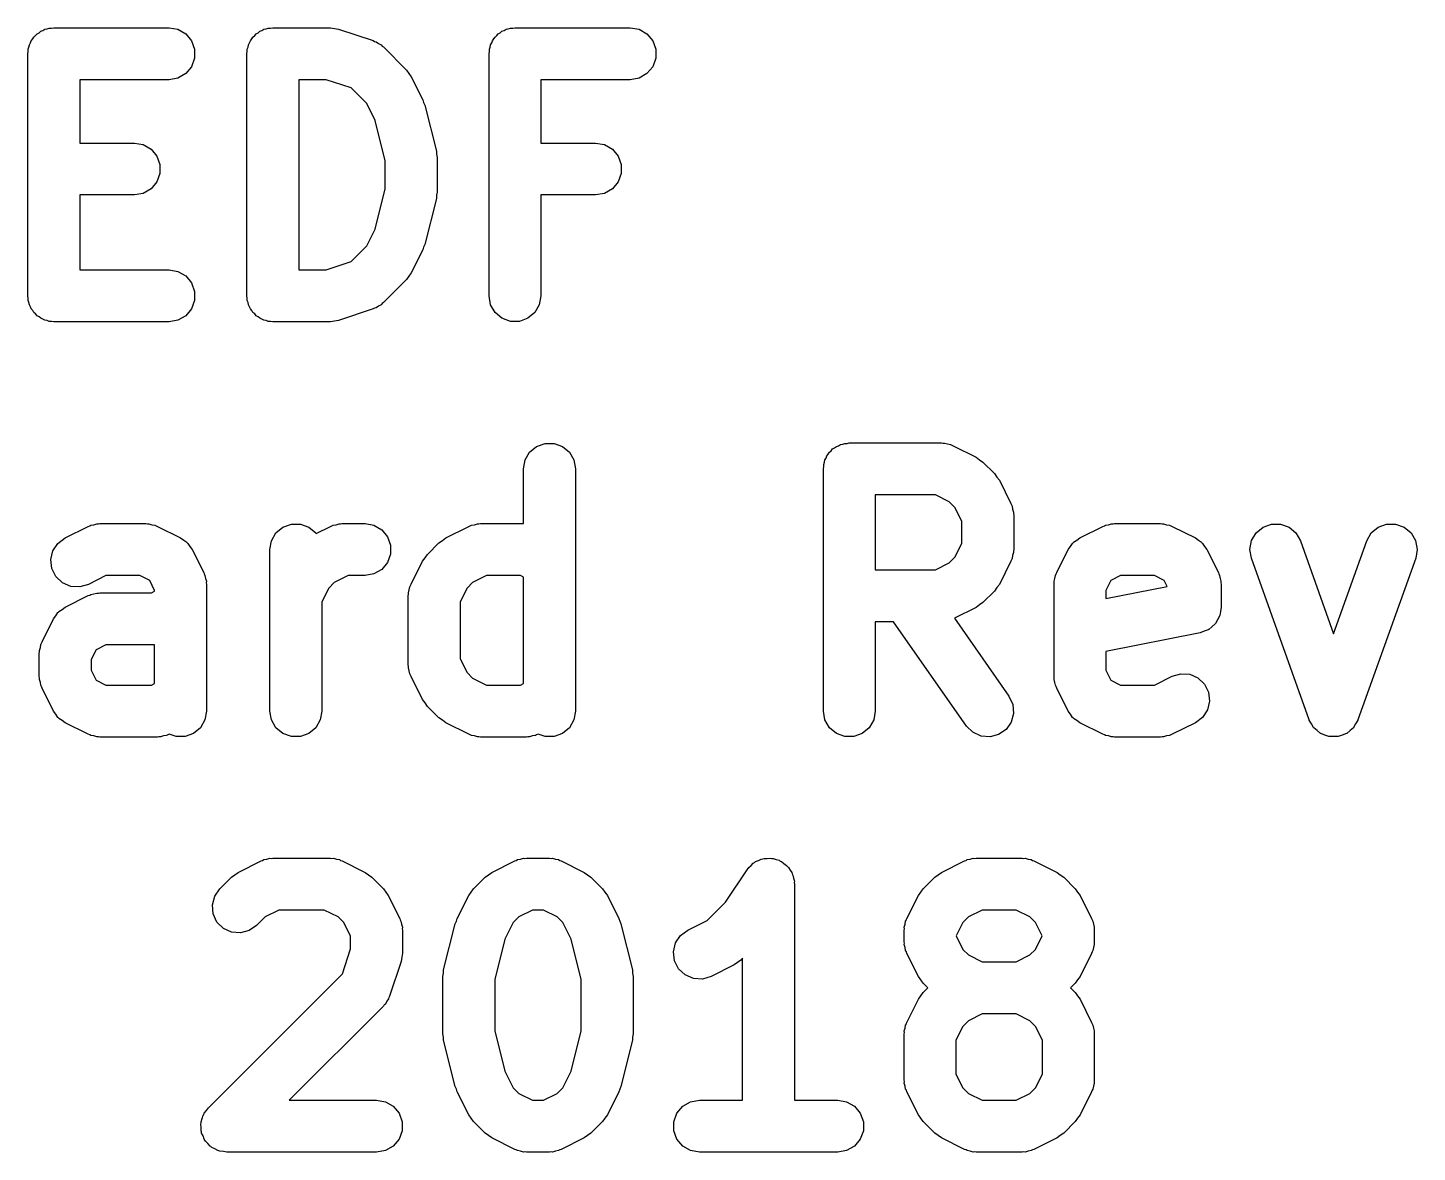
# Model space of a CAD drawing. Extents: x 25 to 346, y -457 to -16.
# Drawn here: x 93.54 to 103.74, y -434.06 to -425.81 of the extents above; entities that cross this region are included whole.
import ezdxf

# ---------------------------------------------------------------- set-up
doc = ezdxf.new("R2010")
doc.units = 0
doc.header["$MEASUREMENT"] = 0
doc.layers.add('BLACK', color=7, linetype='CONTINUOUS')

msp = doc.modelspace()

# ---------------------------------------------------------------- linework, layer by layer
at = {"layer": 'Black'}
for p, q in [((93.6036, -425.854), (93.618, -425.846)), ((93.618, -425.846), (93.6308, -425.835)), ((93.6308, -425.835), (93.6464, -425.83)), ((93.6464, -425.83), (93.6608, -425.821)), ((93.6608, -425.821), (93.6773, -425.818)), ((93.6773, -425.818), (93.6929, -425.813)), ((93.6929, -425.813), (93.7096, -425.813)), ((93.7096, -425.813), (93.726, -425.81)), ((93.726, -425.81), (94.5727, -425.81)), ((94.5727, -425.81), (94.6378, -425.821)), ((94.6378, -425.821), (94.6951, -425.854)), ((95.2122, -425.854), (95.2267, -425.846)), ((95.2267, -425.846), (95.2394, -425.835)), ((95.2394, -425.835), (95.2551, -425.83)), ((95.2551, -425.83), (95.2695, -425.821)), ((95.2695, -425.821), (95.2859, -425.818)), ((95.2859, -425.818), (95.3016, -425.813)), ((95.3016, -425.813), (95.3183, -425.813)), ((95.3183, -425.813), (95.3347, -425.81)), ((95.3347, -425.81), (95.758, -425.81)), ((95.758, -425.81), (95.7881, -425.815)), ((95.7881, -425.815), (95.8182, -425.82)), ((95.8182, -425.82), (96.0722, -425.904)), ((96.9902, -425.854), (97.0047, -425.846)), ((97.0047, -425.846), (97.0174, -425.835)), ((97.0174, -425.835), (97.0331, -425.83)), ((97.0331, -425.83), (97.0475, -425.821)), ((97.0475, -425.821), (97.0639, -425.818)), ((97.0639, -425.818), (97.0796, -425.813)), ((97.0796, -425.813), (97.0963, -425.813)), ((97.0963, -425.813), (97.1127, -425.81)), ((97.1127, -425.81), (97.9593, -425.81)), ((97.9593, -425.81), (98.0245, -425.821)), ((98.0245, -425.821), (98.0818, -425.854)), ((93.5384, -425.967), (93.5441, -425.952)), ((93.5441, -425.952), (93.547, -425.935)), ((93.547, -425.935), (93.5553, -425.921)), ((93.5553, -425.921), (93.561, -425.905)), ((93.561, -425.905), (93.5717, -425.892)), ((93.5717, -425.892), (93.5801, -425.878)), ((93.5801, -425.878), (93.5928, -425.867)), ((93.5928, -425.867), (93.6036, -425.854)), ((94.6951, -425.854), (94.7376, -425.905)), ((94.7376, -425.905), (94.7603, -425.967)), ((95.1471, -425.967), (95.1528, -425.952)), ((95.1528, -425.952), (95.1557, -425.935)), ((95.1557, -425.935), (95.164, -425.921)), ((95.164, -425.921), (95.1697, -425.905)), ((95.1697, -425.905), (95.1804, -425.892)), ((95.1804, -425.892), (95.1887, -425.878)), ((95.1887, -425.878), (95.2015, -425.867)), ((95.2015, -425.867), (95.2122, -425.854)), ((96.0722, -425.904), (96.0819, -425.91)), ((96.0819, -425.91), (96.0925, -425.912)), ((96.0925, -425.912), (96.1108, -425.925)), ((96.1108, -425.925), (96.1304, -425.936)), ((96.1304, -425.936), (96.1377, -425.944)), ((96.1377, -425.944), (96.1467, -425.95)), ((96.1467, -425.95), (96.316, -426.12)), ((96.9251, -425.967), (96.9308, -425.952)), ((96.9308, -425.952), (96.9337, -425.935)), ((96.9337, -425.935), (96.942, -425.921)), ((96.942, -425.921), (96.9477, -425.905)), ((96.9477, -425.905), (96.9584, -425.892)), ((96.9584, -425.892), (96.9667, -425.878)), ((96.9667, -425.878), (96.9795, -425.867)), ((96.9795, -425.867), (96.9902, -425.854)), ((98.0818, -425.854), (98.1243, -425.905)), ((98.1243, -425.905), (98.1469, -425.967)), ((93.5355, -426), (93.5384, -425.984)), ((93.5355, -427.778), (93.5355, -426)), ((93.5384, -425.984), (93.5384, -425.967)), ((94.7603, -426.033), (94.7376, -426.096)), ((94.7603, -425.967), (94.7603, -426.033)), ((95.1442, -426), (95.1471, -425.984)), ((95.1442, -427.778), (95.1442, -426)), ((95.1471, -425.984), (95.1471, -425.967)), ((96.9222, -426), (96.9251, -425.984)), ((96.9222, -427.778), (96.9222, -426)), ((96.9251, -425.984), (96.9251, -425.967)), ((98.1469, -426.033), (98.1243, -426.096)), ((98.1469, -425.967), (98.1469, -426.033)), ((94.6951, -426.146), (94.6378, -426.179)), ((94.7376, -426.096), (94.6951, -426.146)), ((96.316, -426.12), (96.3335, -426.145)), ((96.3335, -426.145), (96.3517, -426.169)), ((98.0818, -426.146), (98.0245, -426.179)), ((98.1243, -426.096), (98.0818, -426.146)), ((94.5727, -426.191), (93.9165, -426.191)), ((93.9165, -426.191), (93.9165, -426.656)), ((94.6378, -426.179), (94.5727, -426.191)), ((95.5252, -426.191), (95.5252, -427.588)), ((95.7271, -426.191), (95.5252, -426.191)), ((95.9091, -426.252), (95.7271, -426.191)), ((96.0248, -426.367), (95.9091, -426.252)), ((96.3517, -426.169), (96.4364, -426.338)), ((97.9593, -426.191), (97.3032, -426.191)), ((97.3032, -426.191), (97.3032, -426.656)), ((98.0245, -426.179), (97.9593, -426.191)), ((96.4364, -426.338), (96.4423, -426.358)), ((96.4423, -426.358), (96.4508, -426.377)), ((96.0863, -426.49), (96.0248, -426.367)), ((96.4508, -426.377), (96.5355, -426.716)), ((96.1602, -426.786), (96.0863, -426.49)), ((93.9165, -426.656), (94.3187, -426.656)), ((94.3187, -426.656), (94.3838, -426.668)), ((94.3838, -426.668), (94.4411, -426.701)), ((97.3032, -426.656), (97.7053, -426.656)), ((97.7053, -426.656), (97.7705, -426.668)), ((97.7705, -426.668), (97.8278, -426.701)), ((94.4411, -426.701), (94.4836, -426.752)), ((94.4836, -426.752), (94.5063, -426.814)), ((96.5355, -426.716), (96.5371, -426.739)), ((96.5371, -426.739), (96.5412, -426.762)), ((96.5412, -426.762), (96.5412, -427.016)), ((97.8278, -426.701), (97.8703, -426.752)), ((97.8703, -426.752), (97.8929, -426.814)), ((94.5063, -426.814), (94.5063, -426.88)), ((96.1602, -426.993), (96.1602, -426.786)), ((97.8929, -426.814), (97.8929, -426.88)), ((94.4836, -426.942), (94.4411, -426.993)), ((94.5063, -426.88), (94.4836, -426.942)), ((97.8703, -426.942), (97.8278, -426.993)), ((97.8929, -426.88), (97.8703, -426.942)), ((94.3187, -427.037), (93.9165, -427.037)), ((93.9165, -427.037), (93.9165, -427.588)), ((94.3838, -427.026), (94.3187, -427.037)), ((94.4411, -426.993), (94.3838, -427.026)), ((96.0863, -427.289), (96.1602, -426.993)), ((96.5355, -427.063), (96.4508, -427.401)), ((96.5371, -427.039), (96.5355, -427.063)), ((96.5412, -427.016), (96.5371, -427.039)), ((97.7053, -427.037), (97.3032, -427.037)), ((97.3032, -427.037), (97.3032, -427.778)), ((97.7705, -427.026), (97.7053, -427.037)), ((97.8278, -426.993), (97.7705, -427.026)), ((96.0248, -427.411), (96.0863, -427.289)), ((95.9091, -427.527), (96.0248, -427.411)), ((96.4364, -427.44), (96.3517, -427.61)), ((96.4423, -427.42), (96.4364, -427.44)), ((96.4508, -427.401), (96.4423, -427.42)), ((95.7271, -427.588), (95.9091, -427.527)), ((93.9165, -427.588), (94.5727, -427.588)), ((94.5727, -427.588), (94.6378, -427.599)), ((94.6378, -427.599), (94.6951, -427.632)), ((94.6951, -427.632), (94.7376, -427.683)), ((94.7376, -427.683), (94.7603, -427.745)), ((95.5252, -427.588), (95.7271, -427.588)), ((96.316, -427.659), (96.1467, -427.828)), ((96.3335, -427.634), (96.316, -427.659)), ((96.3517, -427.61), (96.3335, -427.634)), ((93.5384, -427.795), (93.5355, -427.778)), ((94.7603, -427.745), (94.7603, -427.811)), ((95.1471, -427.795), (95.1442, -427.778)), ((96.9337, -427.843), (96.9222, -427.778)), ((97.3032, -427.778), (97.2917, -427.843)), ((93.5384, -427.811), (93.5384, -427.795)), ((93.5441, -427.827), (93.5384, -427.811)), ((93.547, -427.843), (93.5441, -427.827)), ((93.5553, -427.858), (93.547, -427.843)), ((93.561, -427.874), (93.5553, -427.858)), ((93.5717, -427.886), (93.561, -427.874)), ((93.5801, -427.901), (93.5717, -427.886)), ((94.7376, -427.874), (94.6951, -427.924)), ((94.7603, -427.811), (94.7376, -427.874)), ((95.1471, -427.811), (95.1471, -427.795)), ((95.1528, -427.827), (95.1471, -427.811)), ((95.1557, -427.843), (95.1528, -427.827)), ((95.164, -427.858), (95.1557, -427.843)), ((95.1697, -427.874), (95.164, -427.858)), ((95.1804, -427.886), (95.1697, -427.874)), ((95.1887, -427.901), (95.1804, -427.886)), ((96.0722, -427.874), (95.8182, -427.959)), ((96.0819, -427.869), (96.0722, -427.874)), ((96.0925, -427.866), (96.0819, -427.869)), ((96.1108, -427.854), (96.0925, -427.866)), ((96.1304, -427.843), (96.1108, -427.854)), ((96.1377, -427.835), (96.1304, -427.843)), ((96.1467, -427.828), (96.1377, -427.835)), ((96.9667, -427.901), (96.9337, -427.843)), ((97.2917, -427.843), (97.2586, -427.901)), ((93.5928, -427.911), (93.5801, -427.901)), ((93.6036, -427.924), (93.5928, -427.911)), ((93.618, -427.933), (93.6036, -427.924)), ((93.6308, -427.943), (93.618, -427.933)), ((93.6464, -427.949), (93.6308, -427.943)), ((93.6608, -427.957), (93.6464, -427.949)), ((93.6773, -427.96), (93.6608, -427.957)), ((93.6929, -427.966), (93.6773, -427.96)), ((93.7096, -427.966), (93.6929, -427.966)), ((93.726, -427.969), (93.7096, -427.966)), ((94.5727, -427.969), (93.726, -427.969)), ((94.6378, -427.957), (94.5727, -427.969)), ((94.6951, -427.924), (94.6378, -427.957)), ((95.2015, -427.911), (95.1887, -427.901)), ((95.2122, -427.924), (95.2015, -427.911)), ((95.2267, -427.933), (95.2122, -427.924)), ((95.2394, -427.943), (95.2267, -427.933)), ((95.2551, -427.949), (95.2394, -427.943)), ((95.2695, -427.957), (95.2551, -427.949)), ((95.2859, -427.96), (95.2695, -427.957)), ((95.3016, -427.966), (95.2859, -427.96)), ((95.3183, -427.966), (95.3016, -427.966)), ((95.3347, -427.969), (95.3183, -427.966)), ((95.758, -427.969), (95.3347, -427.969)), ((95.7881, -427.964), (95.758, -427.969)), ((95.8182, -427.959), (95.7881, -427.964)), ((97.0174, -427.943), (96.9667, -427.901)), ((97.0796, -427.966), (97.0174, -427.943)), ((97.1457, -427.966), (97.0796, -427.966)), ((97.2079, -427.943), (97.1457, -427.966)), ((97.2586, -427.901), (97.2079, -427.943)), ((97.2207, -428.926), (97.2714, -428.883)), ((97.2714, -428.883), (97.3336, -428.861)), ((97.3336, -428.861), (97.3997, -428.861)), ((97.3997, -428.861), (97.4619, -428.883)), ((97.4619, -428.883), (97.5126, -428.926)), ((99.4348, -428.915), (99.4456, -428.902)), ((99.4456, -428.902), (99.46, -428.894)), ((99.46, -428.894), (99.4728, -428.883)), ((99.4728, -428.883), (99.4884, -428.878)), ((99.4884, -428.878), (99.5028, -428.869)), ((99.5028, -428.869), (99.5193, -428.866)), ((99.5193, -428.866), (99.5349, -428.861)), ((99.5349, -428.861), (99.5516, -428.861)), ((99.5516, -428.861), (99.568, -428.858)), ((99.568, -428.858), (100.245, -428.858)), ((100.245, -428.858), (100.256, -428.86)), ((100.256, -428.86), (100.267, -428.859)), ((100.267, -428.859), (100.289, -428.865)), ((100.289, -428.865), (100.31, -428.869)), ((100.31, -428.869), (100.32, -428.875)), ((100.32, -428.875), (100.331, -428.878)), ((100.331, -428.878), (100.5, -428.963)), ((97.1762, -429.048), (97.1877, -428.983)), ((97.1877, -428.983), (97.2207, -428.926)), ((97.5126, -428.926), (97.5457, -428.983)), ((97.5457, -428.983), (97.5572, -429.048)), ((99.3804, -429.015), (99.3861, -429)), ((99.3804, -429.032), (99.3804, -429.015)), ((99.3861, -429), (99.389, -428.983)), ((99.389, -428.983), (99.3973, -428.969)), ((99.3973, -428.969), (99.403, -428.953)), ((99.403, -428.953), (99.4137, -428.94)), ((99.4137, -428.94), (99.4221, -428.926)), ((99.4221, -428.926), (99.4348, -428.915)), ((100.5, -428.963), (100.524, -428.981)), ((100.524, -428.981), (100.549, -428.998)), ((100.549, -428.998), (100.634, -429.083)), ((97.1762, -429.45), (97.1762, -429.048)), ((97.5572, -429.048), (97.5572, -430.826)), ((99.3775, -429.048), (99.3804, -429.032)), ((99.3775, -430.826), (99.3775, -429.048)), ((100.634, -429.083), (100.652, -429.108)), ((100.652, -429.108), (100.67, -429.132)), ((100.67, -429.132), (100.754, -429.302)), ((99.7585, -429.239), (99.7585, -429.789)), ((100.2, -429.239), (99.7585, -429.239)), ((100.302, -429.29), (100.2, -429.239)), ((100.343, -429.331), (100.302, -429.29)), ((100.754, -429.302), (100.758, -429.312)), ((100.758, -429.312), (100.763, -429.322)), ((100.394, -429.432), (100.343, -429.331)), ((100.763, -429.322), (100.767, -429.344)), ((100.767, -429.344), (100.773, -429.365)), ((100.773, -429.365), (100.773, -429.376)), ((100.773, -429.376), (100.775, -429.387)), ((100.775, -429.387), (100.775, -429.641)), ((93.8101, -429.555), (93.9795, -429.471)), ((93.9795, -429.471), (93.99, -429.467)), ((93.99, -429.467), (93.9995, -429.462)), ((93.9995, -429.462), (94.0215, -429.458)), ((94.0215, -429.458), (94.0429, -429.452)), ((94.0429, -429.452), (94.0538, -429.452)), ((94.0538, -429.452), (94.0647, -429.45)), ((94.0647, -429.45), (94.4033, -429.45)), ((94.4033, -429.45), (94.4142, -429.452)), ((94.4142, -429.452), (94.4251, -429.452)), ((94.4251, -429.452), (94.4465, -429.458)), ((94.4465, -429.458), (94.4685, -429.462)), ((94.4685, -429.462), (94.478, -429.467)), ((94.478, -429.467), (94.4885, -429.471)), ((94.4885, -429.471), (94.6579, -429.555)), ((95.325, -429.576), (95.3581, -429.519)), ((95.3581, -429.519), (95.4088, -429.476)), ((95.4088, -429.476), (95.4709, -429.453)), ((95.4709, -429.453), (95.5371, -429.453)), ((95.5371, -429.453), (95.5993, -429.476)), ((95.5993, -429.476), (95.6499, -429.519)), ((95.6499, -429.519), (95.6525, -429.523)), ((95.6525, -429.523), (95.7575, -429.471)), ((95.7575, -429.471), (95.768, -429.467)), ((95.768, -429.467), (95.7775, -429.462)), ((95.7775, -429.462), (95.7995, -429.458)), ((95.7995, -429.458), (95.8209, -429.452)), ((95.8209, -429.452), (95.8318, -429.452)), ((95.8318, -429.452), (95.8427, -429.45)), ((95.8427, -429.45), (96.012, -429.45)), ((96.012, -429.45), (96.0772, -429.462)), ((96.0772, -429.462), (96.1345, -429.495)), ((96.1345, -429.495), (96.177, -429.546)), ((96.6041, -429.555), (96.7735, -429.471)), ((96.7735, -429.471), (96.784, -429.467)), ((96.784, -429.467), (96.7935, -429.462)), ((96.7935, -429.462), (96.8155, -429.458)), ((96.8155, -429.458), (96.8369, -429.452)), ((96.8369, -429.452), (96.8478, -429.452)), ((96.8478, -429.452), (96.8587, -429.45)), ((96.8587, -429.45), (97.1762, -429.45)), ((100.394, -429.596), (100.394, -429.432)), ((101.261, -429.555), (101.43, -429.471)), ((101.43, -429.471), (101.441, -429.467)), ((101.441, -429.467), (101.45, -429.462)), ((101.45, -429.462), (101.472, -429.458)), ((101.472, -429.458), (101.494, -429.452)), ((101.494, -429.452), (101.505, -429.452)), ((101.505, -429.452), (101.515, -429.45)), ((101.515, -429.45), (101.854, -429.45)), ((101.854, -429.45), (101.865, -429.452)), ((101.865, -429.452), (101.876, -429.452)), ((101.876, -429.452), (101.897, -429.458)), ((101.897, -429.458), (101.919, -429.462)), ((101.919, -429.462), (101.929, -429.467)), ((101.929, -429.467), (101.939, -429.471)), ((101.939, -429.471), (102.109, -429.555)), ((102.522, -429.575), (102.555, -429.518)), ((102.555, -429.518), (102.606, -429.475)), ((102.606, -429.475), (102.669, -429.453)), ((102.669, -429.453), (102.735, -429.454)), ((102.735, -429.454), (102.797, -429.477)), ((102.797, -429.477), (102.847, -429.519)), ((102.847, -429.519), (102.88, -429.577)), ((103.368, -429.577), (103.401, -429.519)), ((103.401, -429.519), (103.451, -429.477)), ((103.451, -429.477), (103.513, -429.454)), ((103.513, -429.454), (103.579, -429.453)), ((103.579, -429.453), (103.642, -429.475)), ((103.642, -429.475), (103.693, -429.518)), ((103.693, -429.518), (103.726, -429.575)), ((93.7205, -429.65), (93.757, -429.595)), ((93.757, -429.595), (93.8101, -429.555)), ((94.6579, -429.555), (94.6803, -429.572)), ((94.6803, -429.572), (94.7036, -429.587)), ((94.7036, -429.587), (94.7068, -429.592)), ((94.7068, -429.592), (94.711, -429.595)), ((94.711, -429.595), (94.7264, -429.618)), ((94.7264, -429.618), (94.7431, -429.64)), ((95.3135, -429.641), (95.325, -429.576)), ((96.177, -429.546), (96.1996, -429.608)), ((96.1996, -429.608), (96.1996, -429.674)), ((96.47, -429.676), (96.5546, -429.591)), ((96.5546, -429.591), (96.5796, -429.573)), ((96.5796, -429.573), (96.6041, -429.555)), ((100.343, -429.697), (100.394, -429.596)), ((101.176, -429.64), (101.192, -429.618)), ((101.192, -429.618), (101.208, -429.595)), ((101.208, -429.595), (101.212, -429.592)), ((101.212, -429.592), (101.215, -429.587)), ((101.215, -429.587), (101.238, -429.572)), ((101.238, -429.572), (101.261, -429.555)), ((102.109, -429.555), (102.131, -429.572)), ((102.131, -429.572), (102.154, -429.587)), ((102.154, -429.587), (102.157, -429.592)), ((102.157, -429.592), (102.162, -429.595)), ((102.162, -429.595), (102.177, -429.618)), ((102.177, -429.618), (102.194, -429.64)), ((102.51, -429.64), (102.522, -429.575)), ((102.88, -429.577), (103.124, -430.26)), ((103.124, -430.26), (103.368, -429.577)), ((103.726, -429.575), (103.738, -429.64)), ((93.7052, -429.714), (93.7205, -429.65)), ((93.7127, -429.78), (93.7052, -429.714)), ((94.7431, -429.64), (94.8277, -429.81)), ((95.3135, -430.826), (95.3135, -429.641)), ((96.1996, -429.674), (96.177, -429.736)), ((96.3496, -429.894), (96.4343, -429.725)), ((96.4343, -429.725), (96.4525, -429.701)), ((96.4525, -429.701), (96.47, -429.676)), ((100.302, -429.738), (100.343, -429.697)), ((100.754, -429.726), (100.67, -429.896)), ((100.758, -429.716), (100.754, -429.726)), ((100.763, -429.706), (100.758, -429.716)), ((100.767, -429.684), (100.763, -429.706)), ((100.773, -429.663), (100.767, -429.684)), ((100.775, -429.641), (100.773, -429.652)), ((100.773, -429.652), (100.773, -429.663)), ((101.091, -429.81), (101.176, -429.64)), ((102.194, -429.64), (102.278, -429.81)), ((102.521, -429.705), (102.51, -429.64)), ((102.945, -430.89), (102.521, -429.705)), ((103.727, -429.705), (103.303, -430.89)), ((103.738, -429.64), (103.727, -429.705)), ((93.7423, -429.839), (93.7127, -429.78)), ((94.8277, -429.81), (94.8309, -429.82)), ((94.8309, -429.82), (94.8363, -429.83)), ((94.8363, -429.83), (94.8402, -429.852)), ((96.0772, -429.82), (96.012, -429.832)), ((96.1345, -429.787), (96.0772, -429.82)), ((96.177, -429.736), (96.1345, -429.787)), ((99.7585, -429.789), (100.2, -429.789)), ((100.2, -429.789), (100.302, -429.738)), ((101.078, -429.852), (101.082, -429.83)), ((101.082, -429.83), (101.088, -429.82)), ((101.088, -429.82), (101.091, -429.81)), ((102.278, -429.81), (102.282, -429.82)), ((102.282, -429.82), (102.287, -429.83)), ((102.287, -429.83), (102.291, -429.852)), ((93.7904, -429.885), (93.7423, -429.839)), ((93.8511, -429.911), (93.7904, -429.885)), ((93.9171, -429.915), (93.8511, -429.911)), ((93.9805, -429.896), (93.9171, -429.915)), ((94.1096, -429.832), (93.9805, -429.896)), ((94.3584, -429.832), (94.1096, -429.832)), ((94.4307, -429.868), (94.3584, -429.832)), ((94.4668, -429.94), (94.4307, -429.868)), ((94.8402, -429.852), (94.8466, -429.873)), ((94.8466, -429.873), (94.8459, -429.884)), ((94.8459, -429.884), (94.8478, -429.895)), ((94.8478, -429.895), (94.8478, -430.826)), ((95.7452, -429.923), (95.6945, -430.025)), ((95.7862, -429.882), (95.7452, -429.923)), ((95.8876, -429.832), (95.7862, -429.882)), ((96.012, -429.832), (95.8876, -429.832)), ((96.3371, -429.936), (96.341, -429.915)), ((96.341, -429.915), (96.3465, -429.905)), ((96.3465, -429.905), (96.3496, -429.894)), ((96.7612, -429.923), (96.7105, -430.025)), ((96.8022, -429.882), (96.7612, -429.923)), ((96.9036, -429.832), (96.8022, -429.882)), ((97.1524, -429.832), (96.9036, -429.832)), ((97.1762, -429.843), (97.1524, -429.832)), ((97.1762, -430.624), (97.1762, -429.843)), ((100.652, -429.92), (100.634, -429.945)), ((100.67, -429.896), (100.652, -429.92)), ((101.071, -429.895), (101.073, -429.884)), ((101.071, -430.572), (101.071, -429.895)), ((101.072, -429.873), (101.078, -429.852)), ((101.073, -429.884), (101.072, -429.873)), ((101.488, -429.868), (101.452, -429.94)), ((101.452, -430.001), (101.903, -429.911)), ((101.56, -429.832), (101.488, -429.868)), ((101.809, -429.832), (101.56, -429.832)), ((101.881, -429.868), (101.809, -429.832)), ((101.903, -429.911), (101.881, -429.868)), ((102.291, -429.852), (102.297, -429.873)), ((102.297, -429.873), (102.297, -429.884)), ((102.297, -429.884), (102.299, -429.895)), ((102.299, -429.895), (102.299, -430.064)), ((93.8101, -430.063), (93.9795, -429.979)), ((93.9795, -429.979), (93.99, -429.975)), ((93.99, -429.975), (93.9995, -429.97)), ((93.9995, -429.97), (94.0215, -429.966)), ((94.0215, -429.966), (94.0429, -429.96)), ((94.0429, -429.96), (94.0538, -429.96)), ((94.0538, -429.96), (94.0647, -429.958)), ((94.0647, -429.958), (94.443, -429.958)), ((94.443, -429.958), (94.4668, -429.947)), ((94.4668, -429.947), (94.4668, -429.94)), ((95.6945, -430.025), (95.6945, -430.826)), ((96.3295, -429.98), (96.3314, -429.969)), ((96.3295, -430.488), (96.3295, -429.98)), ((96.3308, -429.958), (96.3371, -429.936)), ((96.3314, -429.969), (96.3308, -429.958)), ((96.7105, -430.025), (96.7105, -430.443)), ((100.549, -430.03), (100.524, -430.047)), ((100.634, -429.945), (100.549, -430.03)), ((101.452, -429.94), (101.452, -430.001)), ((93.7249, -430.148), (93.7416, -430.126)), ((93.7416, -430.126), (93.757, -430.103)), ((93.757, -430.103), (93.7612, -430.1)), ((93.7612, -430.1), (93.7644, -430.095)), ((93.7644, -430.095), (93.7877, -430.08)), ((93.7877, -430.08), (93.8101, -430.063)), ((100.5, -430.065), (100.34, -430.145)), ((100.524, -430.047), (100.5, -430.065)), ((102.287, -430.129), (102.272, -430.156)), ((102.288, -430.125), (102.287, -430.127)), ((102.287, -430.127), (102.287, -430.129)), ((102.293, -430.095), (102.288, -430.125)), ((102.299, -430.064), (102.293, -430.095)), ((93.6403, -430.318), (93.7249, -430.148)), ((99.8922, -430.17), (99.7585, -430.17)), ((99.7585, -430.17), (99.7585, -430.826)), ((100.428, -430.936), (99.8922, -430.17)), ((100.34, -430.145), (100.74, -430.717)), ((102.203, -430.229), (102.174, -430.24)), ((102.205, -430.228), (102.203, -430.229)), ((102.207, -430.227), (102.205, -430.228)), ((102.23, -430.207), (102.207, -430.227)), ((102.254, -430.187), (102.23, -430.207)), ((102.255, -430.185), (102.254, -430.187)), ((102.257, -430.183), (102.255, -430.185)), ((102.272, -430.156), (102.257, -430.183)), ((93.6278, -430.36), (93.6317, -430.338)), ((93.6317, -430.338), (93.6371, -430.328)), ((93.6371, -430.328), (93.6403, -430.318)), ((94.1096, -430.339), (94.0373, -430.376)), ((94.4668, -430.339), (94.1096, -430.339)), ((94.4668, -430.624), (94.4668, -430.339)), ((102.145, -430.251), (101.452, -430.39)), ((102.174, -430.24), (102.145, -430.251)), ((93.6202, -430.403), (93.6221, -430.392)), ((93.6202, -430.572), (93.6202, -430.403)), ((93.6214, -430.381), (93.6278, -430.36)), ((93.6221, -430.392), (93.6214, -430.381)), ((94.0373, -430.376), (94.0012, -430.448)), ((96.7105, -430.443), (96.7612, -430.544)), ((101.452, -430.39), (101.452, -430.527)), ((94.0012, -430.448), (94.0012, -430.527)), ((94.0012, -430.527), (94.0373, -430.6)), ((96.3314, -430.498), (96.3295, -430.488)), ((96.3308, -430.509), (96.3314, -430.498)), ((96.3371, -430.531), (96.3308, -430.509)), ((96.341, -430.553), (96.3371, -430.531)), ((96.7612, -430.544), (96.8022, -430.585)), ((101.452, -430.527), (101.488, -430.6)), ((93.6221, -430.583), (93.6202, -430.572)), ((93.6214, -430.594), (93.6221, -430.583)), ((93.6278, -430.616), (93.6214, -430.594)), ((93.6317, -430.637), (93.6278, -430.616)), ((93.6371, -430.647), (93.6317, -430.637)), ((93.6403, -430.658), (93.6371, -430.647)), ((94.0373, -430.6), (94.1096, -430.636)), ((94.1096, -430.636), (94.443, -430.636)), ((94.443, -430.636), (94.4668, -430.624)), ((96.3465, -430.562), (96.341, -430.553)), ((96.3496, -430.573), (96.3465, -430.562)), ((96.4343, -430.742), (96.3496, -430.573)), ((96.8022, -430.585), (96.9036, -430.636)), ((96.9036, -430.636), (97.1524, -430.636)), ((97.1524, -430.636), (97.1762, -430.624)), ((101.073, -430.583), (101.071, -430.572)), ((101.072, -430.594), (101.073, -430.583)), ((101.078, -430.616), (101.072, -430.594)), ((101.082, -430.637), (101.078, -430.616)), ((101.088, -430.647), (101.082, -430.637)), ((101.091, -430.658), (101.088, -430.647)), ((101.488, -430.6), (101.56, -430.636)), ((101.56, -430.636), (101.809, -430.636)), ((101.809, -430.636), (101.938, -430.571)), ((101.938, -430.571), (102.002, -430.552)), ((102.002, -430.552), (102.068, -430.556)), ((102.068, -430.556), (102.128, -430.583)), ((102.128, -430.583), (102.176, -430.628)), ((102.176, -430.628), (102.206, -430.687)), ((93.7249, -430.827), (93.6403, -430.658)), ((96.4525, -430.767), (96.4343, -430.742)), ((100.74, -430.717), (100.768, -430.777)), ((101.176, -430.827), (101.091, -430.658)), ((102.206, -430.687), (102.213, -430.753)), ((93.7416, -430.849), (93.7249, -430.827)), ((93.757, -430.873), (93.7416, -430.849)), ((94.8478, -430.826), (94.8363, -430.891)), ((95.325, -430.891), (95.3135, -430.826)), ((95.6945, -430.826), (95.683, -430.891)), ((96.47, -430.792), (96.4525, -430.767)), ((96.5546, -430.876), (96.47, -430.792)), ((97.5572, -430.826), (97.5457, -430.891)), ((99.389, -430.891), (99.3775, -430.826)), ((99.7585, -430.826), (99.747, -430.891)), ((100.774, -430.843), (100.757, -430.907)), ((100.768, -430.777), (100.774, -430.843)), ((101.192, -430.849), (101.176, -430.827)), ((101.208, -430.873), (101.192, -430.849)), ((102.198, -430.817), (102.162, -430.873)), ((102.213, -430.753), (102.198, -430.817)), ((93.7612, -430.876), (93.757, -430.873)), ((93.7644, -430.88), (93.7612, -430.876)), ((93.7877, -430.895), (93.7644, -430.88)), ((93.8101, -430.912), (93.7877, -430.895)), ((93.9795, -430.997), (93.8101, -430.912)), ((94.8033, -430.949), (94.7526, -430.991)), ((94.8363, -430.891), (94.8033, -430.949)), ((95.3581, -430.949), (95.325, -430.891)), ((95.4088, -430.991), (95.3581, -430.949)), ((95.6499, -430.949), (95.5993, -430.991)), ((95.683, -430.891), (95.6499, -430.949)), ((96.5796, -430.894), (96.5546, -430.876)), ((96.6041, -430.912), (96.5796, -430.894)), ((96.7735, -430.997), (96.6041, -430.912)), ((97.5126, -430.949), (97.4619, -430.991)), ((97.5457, -430.891), (97.5126, -430.949)), ((99.4221, -430.949), (99.389, -430.891)), ((99.4728, -430.991), (99.4221, -430.949)), ((99.7139, -430.949), (99.6633, -430.991)), ((99.747, -430.891), (99.7139, -430.949)), ((100.475, -430.982), (100.428, -430.936)), ((100.757, -430.907), (100.719, -430.961)), ((101.212, -430.876), (101.208, -430.873)), ((101.215, -430.88), (101.212, -430.876)), ((101.238, -430.895), (101.215, -430.88)), ((101.261, -430.912), (101.238, -430.895)), ((101.43, -430.997), (101.261, -430.912)), ((102.109, -430.912), (101.939, -430.997)), ((102.162, -430.873), (102.109, -430.912)), ((102.945, -430.891), (102.945, -430.89)), ((102.945, -430.893), (102.945, -430.891)), ((102.962, -430.92), (102.945, -430.893)), ((102.977, -430.948), (102.962, -430.92)), ((102.978, -430.949), (102.977, -430.948)), ((102.979, -430.95), (102.978, -430.949)), ((103.003, -430.97), (102.979, -430.95)), ((103.269, -430.95), (103.245, -430.97)), ((103.27, -430.949), (103.269, -430.95)), ((103.271, -430.948), (103.27, -430.949)), ((103.286, -430.92), (103.271, -430.948)), ((103.303, -430.893), (103.286, -430.92)), ((103.303, -430.89), (103.303, -430.891)), ((103.303, -430.891), (103.303, -430.893)), ((93.99, -431), (93.9795, -430.997)), ((93.9995, -431.005), (93.99, -431)), ((94.0215, -431.009), (93.9995, -431.005)), ((94.0429, -431.016), (94.0215, -431.009)), ((94.0539, -431.015), (94.0429, -431.016)), ((94.0647, -431.017), (94.0539, -431.015)), ((94.488, -431.017), (94.0647, -431.017)), ((94.4988, -431.015), (94.488, -431.017)), ((94.5098, -431.016), (94.4988, -431.015)), ((94.5312, -431.009), (94.5098, -431.016)), ((94.5532, -431.005), (94.5312, -431.009)), ((94.5627, -431), (94.5532, -431.005)), ((94.5732, -430.997), (94.5627, -431)), ((94.5748, -430.996), (94.5732, -430.997)), ((94.6243, -431.014), (94.5748, -430.996)), ((94.6904, -431.014), (94.6243, -431.014)), ((94.7526, -430.991), (94.6904, -431.014)), ((95.4709, -431.014), (95.4088, -430.991)), ((95.5371, -431.014), (95.4709, -431.014)), ((95.5993, -430.991), (95.5371, -431.014)), ((96.784, -431), (96.7735, -430.997)), ((96.7935, -431.005), (96.784, -431)), ((96.8155, -431.009), (96.7935, -431.005)), ((96.8369, -431.016), (96.8155, -431.009)), ((96.8479, -431.015), (96.8369, -431.016)), ((96.8587, -431.017), (96.8479, -431.015)), ((97.1973, -431.017), (96.8587, -431.017)), ((97.2082, -431.015), (97.1973, -431.017)), ((97.2191, -431.016), (97.2082, -431.015)), ((97.2405, -431.009), (97.2191, -431.016)), ((97.2625, -431.005), (97.2405, -431.009)), ((97.272, -431), (97.2625, -431.005)), ((97.2825, -430.997), (97.272, -431)), ((97.2841, -430.996), (97.2825, -430.997)), ((97.3336, -431.014), (97.2841, -430.996)), ((97.3997, -431.014), (97.3336, -431.014)), ((97.4619, -430.991), (97.3997, -431.014)), ((99.5349, -431.014), (99.4728, -430.991)), ((99.6011, -431.014), (99.5349, -431.014)), ((99.6633, -430.991), (99.6011, -431.014)), ((100.535, -431.01), (100.475, -430.982)), ((100.601, -431.016), (100.535, -431.01)), ((100.664, -430.999), (100.601, -431.016)), ((100.719, -430.961), (100.664, -430.999)), ((101.441, -431), (101.43, -430.997)), ((101.45, -431.005), (101.441, -431)), ((101.472, -431.009), (101.45, -431.005)), ((101.494, -431.016), (101.472, -431.009)), ((101.505, -431.015), (101.494, -431.016)), ((101.515, -431.017), (101.505, -431.015)), ((101.854, -431.017), (101.515, -431.017)), ((101.865, -431.015), (101.854, -431.017)), ((101.876, -431.016), (101.865, -431.015)), ((101.897, -431.009), (101.876, -431.016)), ((101.919, -431.005), (101.897, -431.009)), ((101.929, -431), (101.919, -431.005)), ((101.939, -430.997), (101.929, -431)), ((103.028, -430.991), (103.003, -430.97)), ((103.029, -430.991), (103.028, -430.991)), ((103.03, -430.992), (103.029, -430.991)), ((103.06, -431.003), (103.03, -430.992)), ((103.09, -431.014), (103.06, -431.003)), ((103.091, -431.014), (103.09, -431.014)), ((103.092, -431.014), (103.091, -431.014)), ((103.124, -431.014), (103.092, -431.014)), ((103.156, -431.014), (103.124, -431.014)), ((103.157, -431.014), (103.156, -431.014)), ((103.158, -431.014), (103.157, -431.014)), ((103.188, -431.003), (103.158, -431.014)), ((103.218, -430.992), (103.188, -431.003)), ((103.219, -430.991), (103.218, -430.992)), ((103.22, -430.991), (103.219, -430.991)), ((103.245, -430.97), (103.22, -430.991)), ((95.0801, -432.011), (95.2495, -431.926)), ((95.2495, -431.926), (95.26, -431.923)), ((95.26, -431.923), (95.2695, -431.917)), ((95.2695, -431.917), (95.2915, -431.913)), ((95.2915, -431.913), (95.3129, -431.907)), ((95.3129, -431.907), (95.3239, -431.908)), ((95.3239, -431.908), (95.3347, -431.906)), ((95.3347, -431.906), (95.758, -431.906)), ((95.758, -431.906), (95.7688, -431.908)), ((95.7688, -431.908), (95.7798, -431.907)), ((95.7798, -431.907), (95.8012, -431.913)), ((95.8012, -431.913), (95.8232, -431.917)), ((95.8232, -431.917), (95.8327, -431.923)), ((95.8327, -431.923), (95.8432, -431.926)), ((95.8432, -431.926), (96.0125, -432.011)), ((96.9428, -432.011), (97.1121, -431.926)), ((97.1121, -431.926), (97.1227, -431.923)), ((97.1227, -431.923), (97.1322, -431.917)), ((97.1322, -431.917), (97.1542, -431.913)), ((97.1542, -431.913), (97.1756, -431.907)), ((97.1756, -431.907), (97.1865, -431.908)), ((97.1865, -431.908), (97.1973, -431.906)), ((97.1973, -431.906), (97.3667, -431.906)), ((97.3667, -431.906), (97.3775, -431.908)), ((97.3775, -431.908), (97.3884, -431.907)), ((97.3884, -431.907), (97.4098, -431.913)), ((97.4098, -431.913), (97.4318, -431.917)), ((97.4318, -431.917), (97.4413, -431.923)), ((97.4413, -431.923), (97.4519, -431.926)), ((97.4519, -431.926), (97.6212, -432.011)), ((98.8294, -431.974), (98.8468, -431.959)), ((98.8468, -431.959), (98.8625, -431.943)), ((98.8625, -431.943), (98.872, -431.938)), ((98.872, -431.938), (98.8801, -431.931)), ((98.8801, -431.931), (98.9015, -431.924)), ((98.9015, -431.924), (98.9218, -431.913)), ((98.9218, -431.913), (98.9323, -431.912)), ((98.9323, -431.912), (98.9423, -431.909)), ((98.9423, -431.909), (98.965, -431.909)), ((98.965, -431.909), (98.9876, -431.906)), ((98.9876, -431.906), (98.9979, -431.909)), ((98.9979, -431.909), (99.0084, -431.909)), ((99.0084, -431.909), (99.0298, -431.917)), ((99.0298, -431.917), (99.0519, -431.922)), ((99.0519, -431.922), (99.0607, -431.928)), ((99.0607, -431.928), (99.0706, -431.931)), ((99.0706, -431.931), (99.088, -431.946)), ((99.088, -431.946), (99.1069, -431.959)), ((99.1069, -431.959), (99.1132, -431.967)), ((99.1132, -431.967), (99.1213, -431.974)), ((100.245, -432.011), (100.414, -431.926)), ((100.414, -431.926), (100.425, -431.923)), ((100.425, -431.923), (100.434, -431.917)), ((100.434, -431.917), (100.456, -431.913)), ((100.456, -431.913), (100.478, -431.907)), ((100.478, -431.907), (100.489, -431.908)), ((100.489, -431.908), (100.499, -431.906)), ((100.499, -431.906), (100.838, -431.906)), ((100.838, -431.906), (100.849, -431.908)), ((100.849, -431.908), (100.86, -431.907)), ((100.86, -431.907), (100.881, -431.913)), ((100.881, -431.913), (100.903, -431.917)), ((100.903, -431.917), (100.913, -431.923)), ((100.913, -431.923), (100.923, -431.926)), ((100.923, -431.926), (101.093, -432.011)), ((94.946, -432.131), (95.0306, -432.046)), ((95.0306, -432.046), (95.0556, -432.029)), ((95.0556, -432.029), (95.0801, -432.011)), ((96.0125, -432.011), (96.037, -432.029)), ((96.037, -432.029), (96.062, -432.046)), ((96.062, -432.046), (96.1467, -432.131)), ((96.8086, -432.131), (96.8933, -432.046)), ((96.8933, -432.046), (96.9183, -432.029)), ((96.9183, -432.029), (96.9428, -432.011)), ((97.6212, -432.011), (97.6457, -432.029)), ((97.6457, -432.029), (97.6707, -432.046)), ((97.6707, -432.046), (97.7554, -432.131)), ((98.658, -432.229), (98.8168, -431.991)), ((98.8168, -431.991), (98.8241, -431.983)), ((98.8241, -431.983), (98.8294, -431.974)), ((99.1213, -431.974), (99.1326, -431.994)), ((99.1326, -431.994), (99.1461, -432.012)), ((99.1461, -432.012), (99.1491, -432.022)), ((99.1491, -432.022), (99.1543, -432.031)), ((99.1543, -432.031), (99.1583, -432.054)), ((99.1583, -432.054), (99.1647, -432.075)), ((99.1647, -432.075), (99.164, -432.086)), ((100.111, -432.131), (100.195, -432.046)), ((100.195, -432.046), (100.22, -432.029)), ((100.22, -432.029), (100.245, -432.011)), ((101.093, -432.011), (101.117, -432.029)), ((101.117, -432.029), (101.142, -432.046)), ((101.142, -432.046), (101.227, -432.131)), ((94.908, -432.185), (94.946, -432.131)), ((96.1467, -432.131), (96.1642, -432.156)), ((96.1642, -432.156), (96.1824, -432.18)), ((96.7729, -432.18), (96.7911, -432.156)), ((96.7911, -432.156), (96.8086, -432.131)), ((97.7554, -432.131), (97.7729, -432.156)), ((97.7729, -432.156), (97.7911, -432.18)), ((99.164, -432.086), (99.1658, -432.096)), ((99.1658, -432.096), (99.1658, -433.684)), ((100.075, -432.18), (100.093, -432.156)), ((100.093, -432.156), (100.111, -432.131)), ((101.227, -432.131), (101.244, -432.156)), ((101.244, -432.156), (101.262, -432.18)), ((94.8909, -432.249), (94.908, -432.185)), ((94.8967, -432.315), (94.8909, -432.249)), ((96.1824, -432.18), (96.2671, -432.35)), ((96.6883, -432.35), (96.7729, -432.18)), ((97.7911, -432.18), (97.8757, -432.35)), ((98.5238, -432.363), (98.658, -432.229)), ((99.9903, -432.35), (100.075, -432.18)), ((101.262, -432.18), (101.347, -432.35)), ((94.9246, -432.375), (94.8967, -432.315)), ((94.9714, -432.422), (94.9246, -432.375)), ((95.2782, -432.338), (95.2154, -432.4)), ((95.3796, -432.287), (95.2782, -432.338)), ((95.713, -432.287), (95.3796, -432.287)), ((95.8145, -432.338), (95.713, -432.287)), ((95.8554, -432.379), (95.8145, -432.338)), ((95.9062, -432.48), (95.8554, -432.379)), ((96.2671, -432.35), (96.2702, -432.36)), ((96.2702, -432.36), (96.2757, -432.37)), ((96.2757, -432.37), (96.2796, -432.392)), ((96.6739, -432.389), (96.6823, -432.37)), ((96.6823, -432.37), (96.6883, -432.35)), ((97.0999, -432.379), (97.0384, -432.501)), ((97.1408, -432.338), (97.0999, -432.379)), ((97.2423, -432.287), (97.1408, -432.338)), ((97.3217, -432.287), (97.2423, -432.287)), ((97.4232, -432.338), (97.3217, -432.287)), ((97.4641, -432.379), (97.4232, -432.338)), ((97.5256, -432.501), (97.4641, -432.379)), ((97.8757, -432.35), (97.8817, -432.37)), ((97.8817, -432.37), (97.8901, -432.389)), ((98.3821, -432.434), (98.5238, -432.363)), ((99.9778, -432.392), (99.9817, -432.37)), ((99.9817, -432.37), (99.9871, -432.36)), ((99.9871, -432.36), (99.9903, -432.35)), ((100.402, -432.379), (100.352, -432.477)), ((100.443, -432.338), (100.402, -432.379)), ((100.544, -432.287), (100.443, -432.338)), ((100.793, -432.287), (100.544, -432.287)), ((100.894, -432.338), (100.793, -432.287)), ((100.935, -432.379), (100.894, -432.338)), ((100.985, -432.477), (100.935, -432.379)), ((101.347, -432.35), (101.35, -432.36)), ((101.35, -432.36), (101.356, -432.37)), ((101.356, -432.37), (101.36, -432.392)), ((95.0314, -432.45), (94.9714, -432.422)), ((95.0973, -432.455), (95.0314, -432.45)), ((95.1612, -432.438), (95.0973, -432.455)), ((95.2154, -432.4), (95.1612, -432.438)), ((95.9062, -432.573), (95.9062, -432.48)), ((96.2796, -432.392), (96.2859, -432.413)), ((96.2859, -432.413), (96.2853, -432.424)), ((96.2853, -432.424), (96.2872, -432.435)), ((96.2872, -432.435), (96.2872, -432.604)), ((96.5892, -432.727), (96.6739, -432.389)), ((97.8901, -432.389), (97.9748, -432.727)), ((98.2926, -432.529), (98.329, -432.473)), ((98.329, -432.473), (98.3821, -432.434)), ((99.9702, -432.435), (99.9721, -432.424)), ((99.9702, -432.52), (99.9702, -432.435)), ((99.9714, -432.413), (99.9778, -432.392)), ((99.9721, -432.424), (99.9714, -432.413)), ((100.352, -432.477), (100.402, -432.576)), ((100.935, -432.576), (100.985, -432.477)), ((101.36, -432.392), (101.366, -432.413)), ((101.366, -432.413), (101.365, -432.424)), ((101.365, -432.424), (101.367, -432.435)), ((101.367, -432.435), (101.367, -432.52)), ((95.8455, -432.755), (95.9062, -432.573)), ((97.0384, -432.501), (96.9645, -432.797)), ((97.5995, -432.797), (97.5256, -432.501)), ((98.2772, -432.593), (98.2926, -432.529)), ((99.9721, -432.53), (99.9702, -432.52)), ((99.9714, -432.541), (99.9721, -432.53)), ((99.9778, -432.563), (99.9714, -432.541)), ((99.9817, -432.585), (99.9778, -432.563)), ((99.9871, -432.594), (99.9817, -432.585)), ((100.402, -432.576), (100.443, -432.617)), ((100.894, -432.617), (100.935, -432.576)), ((101.356, -432.585), (101.35, -432.594)), ((101.36, -432.563), (101.356, -432.585)), ((101.366, -432.541), (101.36, -432.563)), ((101.367, -432.52), (101.365, -432.53)), ((101.365, -432.53), (101.366, -432.541)), ((96.2774, -432.665), (96.1927, -432.919)), ((96.2819, -432.634), (96.2774, -432.665)), ((96.2872, -432.604), (96.2819, -432.634)), ((98.2847, -432.659), (98.2772, -432.593)), ((98.3143, -432.718), (98.2847, -432.659)), ((98.7464, -432.672), (98.7219, -432.69)), ((98.7714, -432.654), (98.7464, -432.672)), ((98.7848, -432.641), (98.7714, -432.654)), ((98.7848, -433.684), (98.7848, -432.641)), ((99.9903, -432.605), (99.9871, -432.594)), ((100.075, -432.774), (99.9903, -432.605)), ((100.443, -432.617), (100.544, -432.668)), ((100.544, -432.668), (100.793, -432.668)), ((100.793, -432.668), (100.894, -432.617)), ((101.347, -432.605), (101.262, -432.774)), ((101.35, -432.594), (101.347, -432.605)), ((94.8613, -433.74), (95.8455, -432.755)), ((96.5835, -432.774), (96.5876, -432.751)), ((96.5835, -433.197), (96.5835, -432.774)), ((96.5876, -432.751), (96.5892, -432.727)), ((97.9748, -432.727), (97.9765, -432.751)), ((97.9765, -432.751), (97.9805, -432.774)), ((97.9805, -432.774), (97.9805, -433.197)), ((98.3624, -432.763), (98.3143, -432.718)), ((98.4231, -432.79), (98.3624, -432.763)), ((98.4891, -432.794), (98.4231, -432.79)), ((98.5525, -432.775), (98.4891, -432.794)), ((98.7219, -432.69), (98.5525, -432.775)), ((100.093, -432.799), (100.075, -432.774)), ((101.262, -432.774), (101.244, -432.799)), ((96.9645, -432.797), (96.9645, -433.174)), ((97.5995, -433.174), (97.5995, -432.797)), ((100.111, -432.824), (100.093, -432.799)), ((100.145, -432.858), (100.111, -432.824)), ((100.111, -432.893), (100.145, -432.858)), ((101.227, -432.824), (101.192, -432.858)), ((101.192, -432.858), (101.227, -432.893)), ((101.244, -432.799), (101.227, -432.824)), ((96.1467, -432.993), (95.4559, -433.684)), ((96.153, -432.984), (96.1467, -432.993)), ((96.1612, -432.977), (96.153, -432.984)), ((96.1719, -432.957), (96.1612, -432.977)), ((96.1847, -432.939), (96.1719, -432.957)), ((96.1875, -432.928), (96.1847, -432.939)), ((96.1927, -432.919), (96.1875, -432.928)), ((99.9903, -433.112), (100.075, -432.942)), ((100.075, -432.942), (100.093, -432.918)), ((100.093, -432.918), (100.111, -432.893)), ((101.227, -432.893), (101.244, -432.918)), ((101.244, -432.918), (101.262, -432.942)), ((101.262, -432.942), (101.347, -433.112)), ((100.544, -433.049), (100.443, -433.1)), ((100.793, -433.049), (100.544, -433.049)), ((100.894, -433.1), (100.793, -433.049)), ((96.5876, -433.22), (96.5835, -433.197)), ((96.9645, -433.174), (97.0384, -433.469)), ((97.5256, -433.469), (97.5995, -433.174)), ((97.9805, -433.197), (97.9765, -433.22)), ((99.9702, -433.197), (99.9721, -433.186)), ((99.9702, -433.536), (99.9702, -433.197)), ((99.9714, -433.175), (99.9778, -433.154)), ((99.9721, -433.186), (99.9714, -433.175)), ((99.9778, -433.154), (99.9817, -433.132)), ((99.9817, -433.132), (99.9871, -433.122)), ((99.9871, -433.122), (99.9903, -433.112)), ((100.402, -433.141), (100.351, -433.242)), ((100.443, -433.1), (100.402, -433.141)), ((100.935, -433.141), (100.894, -433.1)), ((100.986, -433.242), (100.935, -433.141)), ((101.347, -433.112), (101.35, -433.122)), ((101.35, -433.122), (101.356, -433.132)), ((101.356, -433.132), (101.36, -433.154)), ((101.36, -433.154), (101.366, -433.175)), ((101.366, -433.175), (101.365, -433.186)), ((101.365, -433.186), (101.367, -433.197)), ((101.367, -433.197), (101.367, -433.536)), ((96.5892, -433.243), (96.5876, -433.22)), ((96.6739, -433.582), (96.5892, -433.243)), ((97.9748, -433.243), (97.8901, -433.582)), ((97.9765, -433.22), (97.9748, -433.243)), ((100.351, -433.242), (100.351, -433.491)), ((100.986, -433.491), (100.986, -433.242)), ((97.0384, -433.469), (97.0999, -433.592)), ((97.4641, -433.592), (97.5256, -433.469)), ((100.351, -433.491), (100.402, -433.592)), ((100.935, -433.592), (100.986, -433.491)), ((96.6823, -433.601), (96.6739, -433.582)), ((96.6883, -433.621), (96.6823, -433.601)), ((97.0999, -433.592), (97.1408, -433.633)), ((97.4232, -433.633), (97.4641, -433.592)), ((97.8817, -433.601), (97.8757, -433.621)), ((97.8901, -433.582), (97.8817, -433.601)), ((99.9721, -433.546), (99.9702, -433.536)), ((99.9714, -433.557), (99.9721, -433.546)), ((99.9778, -433.579), (99.9714, -433.557)), ((99.9817, -433.601), (99.9778, -433.579)), ((99.9871, -433.61), (99.9817, -433.601)), ((100.402, -433.592), (100.443, -433.633)), ((100.894, -433.633), (100.935, -433.592)), ((101.356, -433.601), (101.35, -433.61)), ((101.36, -433.579), (101.356, -433.601)), ((101.366, -433.557), (101.36, -433.579)), ((101.367, -433.536), (101.365, -433.546)), ((101.365, -433.546), (101.366, -433.557)), ((95.4559, -433.684), (96.0967, -433.684)), ((96.0967, -433.684), (96.1618, -433.695)), ((96.1618, -433.695), (96.2191, -433.728)), ((96.7729, -433.79), (96.6883, -433.621)), ((97.1408, -433.633), (97.2423, -433.684)), ((97.2423, -433.684), (97.3217, -433.684)), ((97.3217, -433.684), (97.4232, -433.633)), ((97.8757, -433.621), (97.7911, -433.79)), ((98.3449, -433.728), (98.4022, -433.695)), ((98.4022, -433.695), (98.4673, -433.684)), ((98.4673, -433.684), (98.7848, -433.684)), ((99.1658, -433.684), (99.4833, -433.684)), ((99.4833, -433.684), (99.5485, -433.695)), ((99.5485, -433.695), (99.6058, -433.728)), ((99.9903, -433.621), (99.9871, -433.61)), ((100.075, -433.79), (99.9903, -433.621)), ((100.443, -433.633), (100.544, -433.684)), ((100.544, -433.684), (100.793, -433.684)), ((100.793, -433.684), (100.894, -433.633)), ((101.347, -433.621), (101.262, -433.79)), ((101.35, -433.61), (101.347, -433.621)), ((94.8169, -433.818), (94.8234, -433.794)), ((94.8234, -433.794), (94.8282, -433.787)), ((94.8282, -433.787), (94.831, -433.779)), ((94.831, -433.779), (94.847, -433.76)), ((94.847, -433.76), (94.8613, -433.74)), ((96.2191, -433.728), (96.2616, -433.779)), ((96.2616, -433.779), (96.2843, -433.841)), ((96.7911, -433.815), (96.7729, -433.79)), ((97.7911, -433.79), (97.7729, -433.815)), ((98.2797, -433.841), (98.3024, -433.779)), ((98.3024, -433.779), (98.3449, -433.728)), ((99.6058, -433.728), (99.6483, -433.779)), ((99.6483, -433.779), (99.6709, -433.841)), ((100.093, -433.815), (100.075, -433.79)), ((101.262, -433.79), (101.244, -433.815)), ((94.8062, -433.858), (94.8084, -433.85)), ((94.8084, -433.883), (94.8062, -433.858)), ((94.8084, -433.841), (94.8169, -433.818)), ((94.8084, -433.85), (94.8084, -433.841)), ((94.8084, -433.907), (94.8084, -433.883)), ((94.8113, -433.915), (94.8084, -433.907)), ((96.2843, -433.907), (96.2616, -433.97)), ((96.2843, -433.841), (96.2843, -433.907)), ((96.8086, -433.84), (96.7911, -433.815)), ((96.8933, -433.924), (96.8086, -433.84)), ((97.7554, -433.84), (97.6707, -433.924)), ((97.7729, -433.815), (97.7554, -433.84)), ((98.2797, -433.907), (98.2797, -433.841)), ((98.3024, -433.97), (98.2797, -433.907)), ((99.6709, -433.907), (99.6483, -433.97)), ((99.6709, -433.841), (99.6709, -433.907)), ((100.111, -433.84), (100.093, -433.815)), ((100.195, -433.924), (100.111, -433.84)), ((101.227, -433.84), (101.142, -433.924)), ((101.244, -433.815), (101.227, -433.84)), ((94.812, -433.924), (94.8113, -433.915)), ((94.8225, -433.946), (94.812, -433.924)), ((94.831, -433.97), (94.8225, -433.946)), ((94.8364, -433.976), (94.831, -433.97)), ((94.84, -433.984), (94.8364, -433.976)), ((94.8576, -434.001), (94.84, -433.984)), ((94.8736, -434.02), (94.8576, -434.001)), ((96.2616, -433.97), (96.2191, -434.02)), ((96.9183, -433.942), (96.8933, -433.924)), ((96.9428, -433.96), (96.9183, -433.942)), ((97.1121, -434.045), (96.9428, -433.96)), ((97.6212, -433.96), (97.4519, -434.045)), ((97.6457, -433.942), (97.6212, -433.96)), ((97.6707, -433.924), (97.6457, -433.942)), ((98.3449, -434.02), (98.3024, -433.97)), ((99.6483, -433.97), (99.6058, -434.02)), ((100.22, -433.942), (100.195, -433.924)), ((100.245, -433.96), (100.22, -433.942)), ((100.414, -434.045), (100.245, -433.96)), ((101.093, -433.96), (100.923, -434.045)), ((101.117, -433.942), (101.093, -433.96)), ((101.142, -433.924), (101.117, -433.942)), ((94.8808, -434.024), (94.8736, -434.02)), ((94.8867, -434.03), (94.8808, -434.024)), ((94.9093, -434.041), (94.8867, -434.03)), ((94.9308, -434.053), (94.9093, -434.041)), ((94.9391, -434.055), (94.9308, -434.053)), ((94.9467, -434.058), (94.9391, -434.055)), ((94.9715, -434.061), (94.9467, -434.058)), ((94.996, -434.065), (94.9715, -434.061)), ((96.0967, -434.065), (94.996, -434.065)), ((96.1618, -434.053), (96.0967, -434.065)), ((96.2191, -434.02), (96.1618, -434.053)), ((97.1227, -434.048), (97.1121, -434.045)), ((97.1322, -434.053), (97.1227, -434.048)), ((97.1542, -434.057), (97.1322, -434.053)), ((97.1756, -434.064), (97.1542, -434.057)), ((97.1865, -434.063), (97.1756, -434.064)), ((97.1973, -434.065), (97.1865, -434.063)), ((97.3667, -434.065), (97.1973, -434.065)), ((97.3775, -434.063), (97.3667, -434.065)), ((97.3884, -434.064), (97.3775, -434.063)), ((97.4098, -434.057), (97.3884, -434.064)), ((97.4318, -434.053), (97.4098, -434.057)), ((97.4413, -434.048), (97.4318, -434.053)), ((97.4519, -434.045), (97.4413, -434.048)), ((98.4022, -434.053), (98.3449, -434.02)), ((98.4673, -434.065), (98.4022, -434.053)), ((99.4833, -434.065), (98.4673, -434.065)), ((99.5485, -434.053), (99.4833, -434.065)), ((99.6058, -434.02), (99.5485, -434.053)), ((100.425, -434.048), (100.414, -434.045)), ((100.434, -434.053), (100.425, -434.048)), ((100.456, -434.057), (100.434, -434.053)), ((100.478, -434.064), (100.456, -434.057)), ((100.489, -434.063), (100.478, -434.064)), ((100.499, -434.065), (100.489, -434.063)), ((100.838, -434.065), (100.499, -434.065)), ((100.849, -434.063), (100.838, -434.065)), ((100.86, -434.064), (100.849, -434.063)), ((100.881, -434.057), (100.86, -434.064)), ((100.903, -434.053), (100.881, -434.057)), ((100.913, -434.048), (100.903, -434.053)), ((100.923, -434.045), (100.913, -434.048))]:
    msp.add_line(p, q, dxfattribs=at)

doc.saveas('drawing.dxf')
